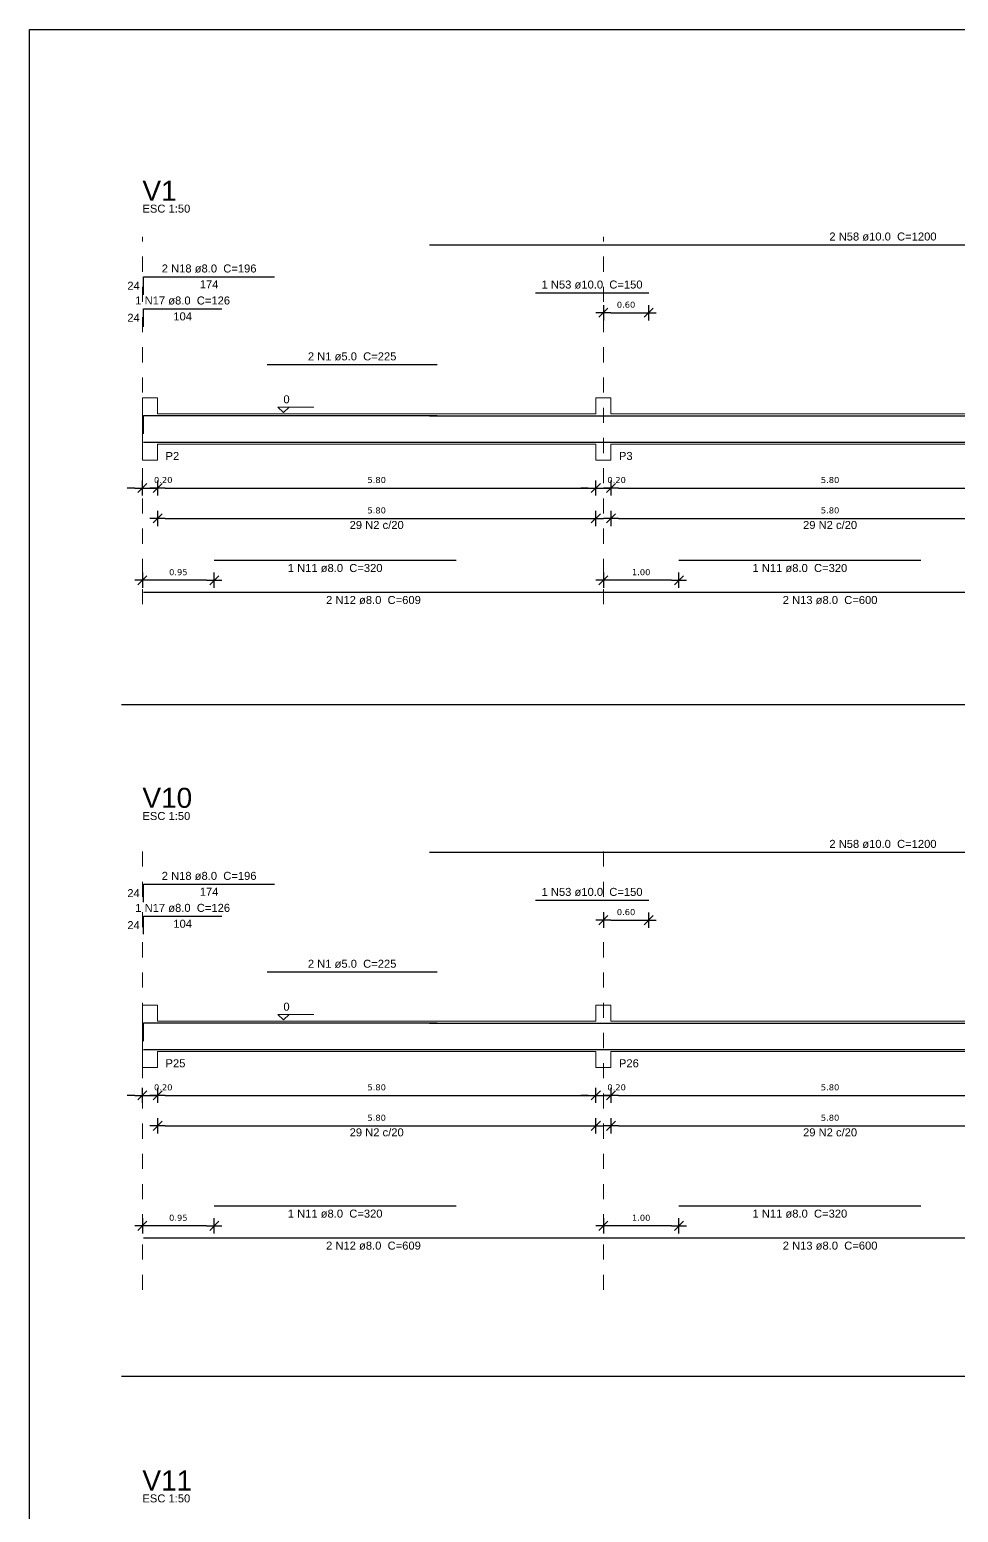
# Model space of a CAD drawing. Extents: x 25 to 1028, y -81 to 176.
# Drawn here: x 784.81 to 790.95, y 89.22 to 99.03 of the extents above; entities that cross this region are included whole.
import ezdxf

# ---------------------------------------------------------------- set-up
doc = ezdxf.new("R2010")
doc.units = 0
doc.header["$LTSCALE"] = 0.3
doc.header["$PDSIZE"] = 0.1
doc.linetypes.add('DOT2', pattern=[3.175, 0, -3.175])
doc.layers.get('0').update_dxf_attribs({"linetype": 'CONTINUOUS'})
doc.layers.get('Defpoints').update_dxf_attribs({"linetype": 'CONTINUOUS'})
doc.layers.add('ARQ-CTA-1_025', color=1, linetype='CONTINUOUS')
for name, color, linetype, lineweight in [('DT-Barras na forma', 2, 'CONTINUOUS', 30), ('DT-Barras rebatidas', 2, 'CONTINUOUS', 30), ('DT-Forma', 5, 'CONTINUOUS', 5), ('DT-Pontilhado', 9, 'DOT2', 5), ('DT-Textos', 7, 'CONTINUOUS', 5), ('DT-Título', 3, 'CONTINUOUS', 20)]:
    doc.layers.add(name, color=color, linetype=linetype, lineweight=lineweight)
doc.layers.add('VPort', color=45, linetype='CONTINUOUS', plot=False)
doc.styles.add('Arial', font='arial.ttf')
doc.styles.add('FNDE Texto Cota 0025', font='verdana.ttf', dxfattribs={"height": 0.04})
doc.dimstyles.new('Copy of FNDE 1-0025', dxfattribs={"dimscale": 5, "dimtxt": 0.04, "dimasz": 0.01, "dimexe": 0.15, "dimexo": 0.15, "dimgap": 0.005, "dimtad": 1, "dimlfac": 2, "dimzin": 1, "dimdsep": 46, "dimtxsty": 'FNDE Texto Cota 0025', "dimblk": 'tic', "dimcen": 0.015, "dimdle": 0.15, "dimse1": 1, "dimse2": 1, "dimclrd": 251, "dimclre": 251, "dimclrt": 256, "dimaunit": 1, "dimadec": 3, "dimazin": 0, "dimtfac": 1, "dimtix": 1, "dimtmove": 2, "dimatfit": 3, "dimfxl": 0.15, "dimtvp": 1, "dimtolj": 1, "dimtzin": 0, "dimarcsym": 0})

# ---------------------------------------------------------------- blocks, each defined once
blk = doc.blocks.new('tic')
at = {"color": 251}
for p, q in [((-1, 0), (1, 0)), ((0, -1), (0, 1))]:
    blk.add_line(p, q, dxfattribs=at)
blk.add_line((-0.6, -0.6), (0.6, 0.6))
blk = doc.blocks.new('*D297')
at = {"layer": 'ARQ-CTA-1_025', "color": 251, "lineweight": -2}
for p, q in [((785.5059, 95.9992), (785.4559, 95.9992)), ((785.5559, 95.9992), (785.6559, 95.9992)), ((785.7059, 95.9992), (785.7559, 95.9992))]:
    blk.add_line(p, q, dxfattribs=at)
at = {"layer": 'Defpoints', "color": 0}
for p in [(785.5559, 96.1316), (785.6559, 96.1316), (785.6559, 95.9992)]:
    blk.add_point(p, dxfattribs=at)
at = {"layer": 'ARQ-CTA-1_025', "color": 251, "lineweight": -2, "xscale": 0.05, "yscale": 0.05, "zscale": 0.05}
blk.add_blockref('tic', (785.5559, 95.9992), dxfattribs=at)
at = {"layer": 'ARQ-CTA-1_025', "color": 251, "lineweight": -2, "xscale": 0.05, "yscale": 0.05, "zscale": 0.05, "rotation": 180}
blk.add_blockref('tic', (785.6559, 95.9992), dxfattribs=at)
at = {"layer": 'ARQ-CTA-1_025', "insert": (785.6936, 96.0522), "char_height": 0.04, "attachment_point": 5, "style": 'FNDE Texto Cota 0025'}
blk.add_mtext('\\A1;0.20', dxfattribs=at)
blk = doc.blocks.new('*D298')
at = {"layer": 'ARQ-CTA-1_025', "color": 251, "lineweight": -2}
blk.add_line((785.7059, 95.9992), (788.5059, 95.9992), dxfattribs=at)
at = {"layer": 'Defpoints', "color": 0}
for p in [(785.6559, 96.1316), (788.5559, 96.1316), (788.5559, 95.9992)]:
    blk.add_point(p, dxfattribs=at)
at = {"layer": 'ARQ-CTA-1_025', "color": 251, "lineweight": -2, "xscale": 0.05, "yscale": 0.05, "zscale": 0.05, "rotation": 180}
blk.add_blockref('tic', (785.6559, 95.9992), dxfattribs=at)
at = {"layer": 'ARQ-CTA-1_025', "color": 251, "lineweight": -2, "xscale": 0.05, "yscale": 0.05, "zscale": 0.05}
blk.add_blockref('tic', (788.5559, 95.9992), dxfattribs=at)
at = {"layer": 'ARQ-CTA-1_025', "insert": (787.1059, 96.0522), "char_height": 0.04, "attachment_point": 5, "style": 'FNDE Texto Cota 0025'}
blk.add_mtext('\\A1;5.80', dxfattribs=at)
blk = doc.blocks.new('*D299')
at = {"layer": 'ARQ-CTA-1_025', "color": 251, "lineweight": -2}
for p, q in [((788.5059, 95.9992), (788.4559, 95.9992)), ((788.5559, 95.9992), (788.6559, 95.9992)), ((788.7059, 95.9992), (788.7559, 95.9992))]:
    blk.add_line(p, q, dxfattribs=at)
at = {"layer": 'Defpoints', "color": 0}
for p in [(788.5559, 96.1316), (788.6559, 96.1316), (788.6559, 95.9992)]:
    blk.add_point(p, dxfattribs=at)
at = {"layer": 'ARQ-CTA-1_025', "color": 251, "lineweight": -2, "xscale": 0.05, "yscale": 0.05, "zscale": 0.05}
blk.add_blockref('tic', (788.5559, 95.9992), dxfattribs=at)
at = {"layer": 'ARQ-CTA-1_025', "color": 251, "lineweight": -2, "xscale": 0.05, "yscale": 0.05, "zscale": 0.05, "rotation": 180}
blk.add_blockref('tic', (788.6559, 95.9992), dxfattribs=at)
at = {"layer": 'ARQ-CTA-1_025', "insert": (788.6936, 96.0522), "char_height": 0.04, "attachment_point": 5, "style": 'FNDE Texto Cota 0025'}
blk.add_mtext('\\A1;0.20', dxfattribs=at)
blk = doc.blocks.new('*D300')
at = {"layer": 'ARQ-CTA-1_025', "color": 251, "lineweight": -2}
blk.add_line((788.7059, 95.9992), (791.5059, 95.9992), dxfattribs=at)
at = {"layer": 'Defpoints', "color": 0}
for p in [(788.6559, 96.1316), (791.5559, 96.1316), (791.5559, 95.9992)]:
    blk.add_point(p, dxfattribs=at)
at = {"layer": 'ARQ-CTA-1_025', "color": 251, "lineweight": -2, "xscale": 0.05, "yscale": 0.05, "zscale": 0.05, "rotation": 180}
blk.add_blockref('tic', (788.6559, 95.9992), dxfattribs=at)
at = {"layer": 'ARQ-CTA-1_025', "color": 251, "lineweight": -2, "xscale": 0.05, "yscale": 0.05, "zscale": 0.05}
blk.add_blockref('tic', (791.5559, 95.9992), dxfattribs=at)
at = {"layer": 'ARQ-CTA-1_025', "insert": (790.1059, 96.0522), "char_height": 0.04, "attachment_point": 5, "style": 'FNDE Texto Cota 0025'}
blk.add_mtext('\\A1;5.80', dxfattribs=at)
blk = doc.blocks.new('*D308')
at = {"layer": 'ARQ-CTA-1_025', "color": 251, "lineweight": -2}
blk.add_line((785.9809, 95.3894), (785.6059, 95.3894), dxfattribs=at)
at = {"layer": 'Defpoints', "color": 0}
for p in [(785.5559, 95.5217), (786.0309, 95.5217), (785.5559, 95.3894)]:
    blk.add_point(p, dxfattribs=at)
at = {"layer": 'ARQ-CTA-1_025', "color": 251, "lineweight": -2, "xscale": 0.05, "yscale": 0.05, "zscale": 0.05, "rotation": 180}
blk.add_blockref('tic', (785.5559, 95.3894), dxfattribs=at)
at = {"layer": 'ARQ-CTA-1_025', "color": 251, "lineweight": -2, "xscale": 0.05, "yscale": 0.05, "zscale": 0.05}
blk.add_blockref('tic', (786.0309, 95.3894), dxfattribs=at)
at = {"layer": 'ARQ-CTA-1_025', "insert": (785.7934, 95.4423), "char_height": 0.04, "attachment_point": 5, "style": 'FNDE Texto Cota 0025'}
blk.add_mtext('\\A1;0.95', dxfattribs=at)
blk = doc.blocks.new('*D309')
at = {"layer": 'ARQ-CTA-1_025', "color": 251, "lineweight": -2}
blk.add_line((789.0559, 95.3894), (788.6559, 95.3894), dxfattribs=at)
at = {"layer": 'Defpoints', "color": 0}
for p in [(788.6059, 95.5217), (789.1059, 95.5217), (788.6059, 95.3894)]:
    blk.add_point(p, dxfattribs=at)
at = {"layer": 'ARQ-CTA-1_025', "color": 251, "lineweight": -2, "xscale": 0.05, "yscale": 0.05, "zscale": 0.05, "rotation": 180}
blk.add_blockref('tic', (788.6059, 95.3894), dxfattribs=at)
at = {"layer": 'ARQ-CTA-1_025', "color": 251, "lineweight": -2, "xscale": 0.05, "yscale": 0.05, "zscale": 0.05}
blk.add_blockref('tic', (789.1059, 95.3894), dxfattribs=at)
at = {"layer": 'ARQ-CTA-1_025', "insert": (788.8559, 95.4423), "char_height": 0.04, "attachment_point": 5, "style": 'FNDE Texto Cota 0025'}
blk.add_mtext('\\A1;1.00', dxfattribs=at)
blk = doc.blocks.new('*D312')
at = {"layer": 'ARQ-CTA-1_025', "color": 251, "lineweight": -2}
blk.add_line((788.6559, 97.1589), (788.8559, 97.1589), dxfattribs=at)
at = {"layer": 'Defpoints', "color": 0}
for p in [(788.6059, 97.2913), (788.9059, 97.2913), (788.9059, 97.1589)]:
    blk.add_point(p, dxfattribs=at)
at = {"layer": 'ARQ-CTA-1_025', "color": 251, "lineweight": -2, "xscale": 0.05, "yscale": 0.05, "zscale": 0.05, "rotation": 180}
blk.add_blockref('tic', (788.6059, 97.1589), dxfattribs=at)
at = {"layer": 'ARQ-CTA-1_025', "color": 251, "lineweight": -2, "xscale": 0.05, "yscale": 0.05, "zscale": 0.05}
blk.add_blockref('tic', (788.9059, 97.1589), dxfattribs=at)
at = {"layer": 'ARQ-CTA-1_025', "insert": (788.7559, 97.2119), "char_height": 0.04, "attachment_point": 5, "style": 'FNDE Texto Cota 0025'}
blk.add_mtext('\\A1;0.60', dxfattribs=at)
blk = doc.blocks.new('*D320')
at = {"layer": 'ARQ-CTA-1_025', "color": 251, "lineweight": -2}
blk.add_line((785.7059, 95.798), (788.5059, 95.798), dxfattribs=at)
at = {"layer": 'Defpoints', "color": 0}
for p in [(785.6559, 95.9304), (788.5559, 95.9304), (788.5559, 95.798)]:
    blk.add_point(p, dxfattribs=at)
at = {"layer": 'ARQ-CTA-1_025', "color": 251, "lineweight": -2, "xscale": 0.05, "yscale": 0.05, "zscale": 0.05, "rotation": 180}
blk.add_blockref('tic', (785.6559, 95.798), dxfattribs=at)
at = {"layer": 'ARQ-CTA-1_025', "color": 251, "lineweight": -2, "xscale": 0.05, "yscale": 0.05, "zscale": 0.05}
blk.add_blockref('tic', (788.5559, 95.798), dxfattribs=at)
at = {"layer": 'ARQ-CTA-1_025', "insert": (787.1059, 95.851), "char_height": 0.04, "attachment_point": 5, "style": 'FNDE Texto Cota 0025'}
blk.add_mtext('\\A1;5.80', dxfattribs=at)
blk = doc.blocks.new('*D321')
at = {"layer": 'ARQ-CTA-1_025', "color": 251, "lineweight": -2}
blk.add_line((788.7059, 95.798), (791.5059, 95.798), dxfattribs=at)
at = {"layer": 'Defpoints', "color": 0}
for p in [(788.6559, 95.9304), (791.5559, 95.9304), (791.5559, 95.798)]:
    blk.add_point(p, dxfattribs=at)
at = {"layer": 'ARQ-CTA-1_025', "color": 251, "lineweight": -2, "xscale": 0.05, "yscale": 0.05, "zscale": 0.05, "rotation": 180}
blk.add_blockref('tic', (788.6559, 95.798), dxfattribs=at)
at = {"layer": 'ARQ-CTA-1_025', "color": 251, "lineweight": -2, "xscale": 0.05, "yscale": 0.05, "zscale": 0.05}
blk.add_blockref('tic', (791.5559, 95.798), dxfattribs=at)
at = {"layer": 'ARQ-CTA-1_025', "insert": (790.1059, 95.851), "char_height": 0.04, "attachment_point": 5, "style": 'FNDE Texto Cota 0025'}
blk.add_mtext('\\A1;5.80', dxfattribs=at)
blk = doc.blocks.new('*D398')
at = {"layer": 'ARQ-CTA-1_025', "color": 251, "lineweight": -2}
for p, q in [((785.5059, 91.9805), (785.4559, 91.9805)), ((785.5559, 91.9805), (785.6559, 91.9805)), ((785.7059, 91.9805), (785.7559, 91.9805))]:
    blk.add_line(p, q, dxfattribs=at)
at = {"layer": 'Defpoints', "color": 0}
for p in [(785.5559, 92.1129), (785.6559, 92.1129), (785.6559, 91.9805)]:
    blk.add_point(p, dxfattribs=at)
at = {"layer": 'ARQ-CTA-1_025', "color": 251, "lineweight": -2, "xscale": 0.05, "yscale": 0.05, "zscale": 0.05}
blk.add_blockref('tic', (785.5559, 91.9805), dxfattribs=at)
at = {"layer": 'ARQ-CTA-1_025', "color": 251, "lineweight": -2, "xscale": 0.05, "yscale": 0.05, "zscale": 0.05, "rotation": 180}
blk.add_blockref('tic', (785.6559, 91.9805), dxfattribs=at)
at = {"layer": 'ARQ-CTA-1_025', "insert": (785.6936, 92.0335), "char_height": 0.04, "attachment_point": 5, "style": 'FNDE Texto Cota 0025'}
blk.add_mtext('\\A1;0.20', dxfattribs=at)
blk = doc.blocks.new('*D399')
at = {"layer": 'ARQ-CTA-1_025', "color": 251, "lineweight": -2}
blk.add_line((785.7059, 91.9805), (788.5059, 91.9805), dxfattribs=at)
at = {"layer": 'Defpoints', "color": 0}
for p in [(785.6559, 92.1129), (788.5559, 92.1129), (788.5559, 91.9805)]:
    blk.add_point(p, dxfattribs=at)
at = {"layer": 'ARQ-CTA-1_025', "color": 251, "lineweight": -2, "xscale": 0.05, "yscale": 0.05, "zscale": 0.05, "rotation": 180}
blk.add_blockref('tic', (785.6559, 91.9805), dxfattribs=at)
at = {"layer": 'ARQ-CTA-1_025', "color": 251, "lineweight": -2, "xscale": 0.05, "yscale": 0.05, "zscale": 0.05}
blk.add_blockref('tic', (788.5559, 91.9805), dxfattribs=at)
at = {"layer": 'ARQ-CTA-1_025', "insert": (787.1059, 92.0335), "char_height": 0.04, "attachment_point": 5, "style": 'FNDE Texto Cota 0025'}
blk.add_mtext('\\A1;5.80', dxfattribs=at)
blk = doc.blocks.new('*D400')
at = {"layer": 'ARQ-CTA-1_025', "color": 251, "lineweight": -2}
for p, q in [((788.5059, 91.9805), (788.4559, 91.9805)), ((788.5559, 91.9805), (788.6559, 91.9805)), ((788.7059, 91.9805), (788.7559, 91.9805))]:
    blk.add_line(p, q, dxfattribs=at)
at = {"layer": 'Defpoints', "color": 0}
for p in [(788.5559, 92.1129), (788.6559, 92.1129), (788.6559, 91.9805)]:
    blk.add_point(p, dxfattribs=at)
at = {"layer": 'ARQ-CTA-1_025', "color": 251, "lineweight": -2, "xscale": 0.05, "yscale": 0.05, "zscale": 0.05}
blk.add_blockref('tic', (788.5559, 91.9805), dxfattribs=at)
at = {"layer": 'ARQ-CTA-1_025', "color": 251, "lineweight": -2, "xscale": 0.05, "yscale": 0.05, "zscale": 0.05, "rotation": 180}
blk.add_blockref('tic', (788.6559, 91.9805), dxfattribs=at)
at = {"layer": 'ARQ-CTA-1_025', "insert": (788.6936, 92.0335), "char_height": 0.04, "attachment_point": 5, "style": 'FNDE Texto Cota 0025'}
blk.add_mtext('\\A1;0.20', dxfattribs=at)
blk = doc.blocks.new('*D401')
at = {"layer": 'ARQ-CTA-1_025', "color": 251, "lineweight": -2}
blk.add_line((788.7059, 91.9805), (791.5059, 91.9805), dxfattribs=at)
at = {"layer": 'Defpoints', "color": 0}
for p in [(788.6559, 92.1129), (791.5559, 92.1129), (791.5559, 91.9805)]:
    blk.add_point(p, dxfattribs=at)
at = {"layer": 'ARQ-CTA-1_025', "color": 251, "lineweight": -2, "xscale": 0.05, "yscale": 0.05, "zscale": 0.05, "rotation": 180}
blk.add_blockref('tic', (788.6559, 91.9805), dxfattribs=at)
at = {"layer": 'ARQ-CTA-1_025', "color": 251, "lineweight": -2, "xscale": 0.05, "yscale": 0.05, "zscale": 0.05}
blk.add_blockref('tic', (791.5559, 91.9805), dxfattribs=at)
at = {"layer": 'ARQ-CTA-1_025', "insert": (790.1059, 92.0335), "char_height": 0.04, "attachment_point": 5, "style": 'FNDE Texto Cota 0025'}
blk.add_mtext('\\A1;5.80', dxfattribs=at)
blk = doc.blocks.new('*D409')
at = {"layer": 'ARQ-CTA-1_025', "color": 251, "lineweight": -2}
blk.add_line((785.9809, 91.1177), (785.6059, 91.1177), dxfattribs=at)
at = {"layer": 'Defpoints', "color": 0}
for p in [(785.5559, 91.2501), (786.0309, 91.2501), (785.5559, 91.1177)]:
    blk.add_point(p, dxfattribs=at)
at = {"layer": 'ARQ-CTA-1_025', "color": 251, "lineweight": -2, "xscale": 0.05, "yscale": 0.05, "zscale": 0.05, "rotation": 180}
blk.add_blockref('tic', (785.5559, 91.1177), dxfattribs=at)
at = {"layer": 'ARQ-CTA-1_025', "color": 251, "lineweight": -2, "xscale": 0.05, "yscale": 0.05, "zscale": 0.05}
blk.add_blockref('tic', (786.0309, 91.1177), dxfattribs=at)
at = {"layer": 'ARQ-CTA-1_025', "insert": (785.7934, 91.1707), "char_height": 0.04, "attachment_point": 5, "style": 'FNDE Texto Cota 0025'}
blk.add_mtext('\\A1;0.95', dxfattribs=at)
blk = doc.blocks.new('*D410')
at = {"layer": 'ARQ-CTA-1_025', "color": 251, "lineweight": -2}
blk.add_line((789.0559, 91.1177), (788.6559, 91.1177), dxfattribs=at)
at = {"layer": 'Defpoints', "color": 0}
for p in [(788.6059, 91.2501), (789.1059, 91.2501), (788.6059, 91.1177)]:
    blk.add_point(p, dxfattribs=at)
at = {"layer": 'ARQ-CTA-1_025', "color": 251, "lineweight": -2, "xscale": 0.05, "yscale": 0.05, "zscale": 0.05, "rotation": 180}
blk.add_blockref('tic', (788.6059, 91.1177), dxfattribs=at)
at = {"layer": 'ARQ-CTA-1_025', "color": 251, "lineweight": -2, "xscale": 0.05, "yscale": 0.05, "zscale": 0.05}
blk.add_blockref('tic', (789.1059, 91.1177), dxfattribs=at)
at = {"layer": 'ARQ-CTA-1_025', "insert": (788.8559, 91.1707), "char_height": 0.04, "attachment_point": 5, "style": 'FNDE Texto Cota 0025'}
blk.add_mtext('\\A1;1.00', dxfattribs=at)
blk = doc.blocks.new('*D414')
at = {"layer": 'ARQ-CTA-1_025', "color": 251, "lineweight": -2}
blk.add_line((788.6559, 93.1402), (788.8559, 93.1402), dxfattribs=at)
at = {"layer": 'Defpoints', "color": 0}
for p in [(788.6059, 93.2726), (788.9059, 93.2726), (788.9059, 93.1402)]:
    blk.add_point(p, dxfattribs=at)
at = {"layer": 'ARQ-CTA-1_025', "color": 251, "lineweight": -2, "xscale": 0.05, "yscale": 0.05, "zscale": 0.05, "rotation": 180}
blk.add_blockref('tic', (788.6059, 93.1402), dxfattribs=at)
at = {"layer": 'ARQ-CTA-1_025', "color": 251, "lineweight": -2, "xscale": 0.05, "yscale": 0.05, "zscale": 0.05}
blk.add_blockref('tic', (788.9059, 93.1402), dxfattribs=at)
at = {"layer": 'ARQ-CTA-1_025', "insert": (788.7559, 93.1932), "char_height": 0.04, "attachment_point": 5, "style": 'FNDE Texto Cota 0025'}
blk.add_mtext('\\A1;0.60', dxfattribs=at)
blk = doc.blocks.new('*D422')
at = {"layer": 'ARQ-CTA-1_025', "color": 251, "lineweight": -2}
blk.add_line((785.7059, 91.7793), (788.5059, 91.7793), dxfattribs=at)
at = {"layer": 'Defpoints', "color": 0}
for p in [(785.6559, 91.9117), (788.5559, 91.9117), (788.5559, 91.7793)]:
    blk.add_point(p, dxfattribs=at)
at = {"layer": 'ARQ-CTA-1_025', "color": 251, "lineweight": -2, "xscale": 0.05, "yscale": 0.05, "zscale": 0.05, "rotation": 180}
blk.add_blockref('tic', (785.6559, 91.7793), dxfattribs=at)
at = {"layer": 'ARQ-CTA-1_025', "color": 251, "lineweight": -2, "xscale": 0.05, "yscale": 0.05, "zscale": 0.05}
blk.add_blockref('tic', (788.5559, 91.7793), dxfattribs=at)
at = {"layer": 'ARQ-CTA-1_025', "insert": (787.1059, 91.8323), "char_height": 0.04, "attachment_point": 5, "style": 'FNDE Texto Cota 0025'}
blk.add_mtext('\\A1;5.80', dxfattribs=at)
blk = doc.blocks.new('*D423')
at = {"layer": 'ARQ-CTA-1_025', "color": 251, "lineweight": -2}
blk.add_line((788.7059, 91.7793), (791.5059, 91.7793), dxfattribs=at)
at = {"layer": 'Defpoints', "color": 0}
for p in [(788.6559, 91.9117), (791.5559, 91.9117), (791.5559, 91.7793)]:
    blk.add_point(p, dxfattribs=at)
at = {"layer": 'ARQ-CTA-1_025', "color": 251, "lineweight": -2, "xscale": 0.05, "yscale": 0.05, "zscale": 0.05, "rotation": 180}
blk.add_blockref('tic', (788.6559, 91.7793), dxfattribs=at)
at = {"layer": 'ARQ-CTA-1_025', "color": 251, "lineweight": -2, "xscale": 0.05, "yscale": 0.05, "zscale": 0.05}
blk.add_blockref('tic', (791.5559, 91.7793), dxfattribs=at)
at = {"layer": 'ARQ-CTA-1_025', "insert": (790.1059, 91.8323), "char_height": 0.04, "attachment_point": 5, "style": 'FNDE Texto Cota 0025'}
blk.add_mtext('\\A1;5.80', dxfattribs=at)

msp = doc.modelspace()

# ---------------------------------------------------------------- linework, layer by layer
at = {"layer": 'DT-Barras na forma'}
for points in [[(785.56336199, 96.35855534), (785.56336199, 96.47845784), (786.08086199, 96.47845784)], [(785.56336199, 96.35855534), (785.56336199, 96.47845784), (786.43086199, 96.47845784)], [(786.38086199, 96.47920784), (787.50586199, 96.47920784)], [(787.45586199, 96.47795784), (793.45586199, 96.47795784)], [(788.15586199, 96.47795784), (788.90586199, 96.47795784)], [(785.56336199, 96.30245784), (788.60586199, 96.30245784)], [(786.03086199, 96.30245784), (787.63086199, 96.30245784)], [(788.60586199, 96.30245784), (791.60586199, 96.30245784)], [(789.10586199, 96.30245784), (790.70586199, 96.30245784)], [(785.56336199, 92.33986939), (785.56336199, 92.45977189), (786.08086199, 92.45977189)], [(785.56336199, 92.33986939), (785.56336199, 92.45977189), (786.43086199, 92.45977189)], [(786.38086199, 92.46052189), (787.50586199, 92.46052189)], [(787.45586199, 92.45927189), (793.45586199, 92.45927189)], [(788.15586199, 92.45927189), (788.90586199, 92.45927189)], [(785.56336199, 92.28377189), (788.60586199, 92.28377189)], [(786.03086199, 92.28377189), (787.63086199, 92.28377189)], [(788.60586199, 92.28377189), (791.60586199, 92.28377189)], [(789.10586199, 92.28377189), (790.70586199, 92.28377189)]]:
    msp.add_lwpolyline(points, dxfattribs=at)
at = {"layer": 'DT-Barras rebatidas'}
for p, q in [((787.45586199, 97.60900784), (793.45586199, 97.60900784)), ((785.56336199, 97.27780534), (785.56336203, 97.39770792)), ((785.56336203, 97.39770792), (786.43086203, 97.39770792)), ((788.15586199, 97.29130784), (788.90586199, 97.29130784)), ((785.56336199, 97.06600534), (785.56336203, 97.18590792)), ((785.56336203, 97.18590792), (786.08086203, 97.18590792)), ((786.38086199, 96.81600784), (787.50586199, 96.81600784)), ((786.03086199, 95.52174784), (787.63086199, 95.52174784)), ((789.10586199, 95.52174784), (790.70586199, 95.52174784)), ((785.56336199, 95.30994784), (788.60586199, 95.30994784)), ((788.60586199, 95.30994784), (791.60586199, 95.30994784)), ((787.45586199, 93.59032189), (793.45586199, 93.59032189)), ((785.56336199, 93.25911939), (785.56336203, 93.37902197)), ((785.56336203, 93.37902197), (786.43086203, 93.37902197)), ((788.15586199, 93.27262189), (788.90586199, 93.27262189)), ((785.56336199, 93.04731939), (785.56336203, 93.16722197)), ((785.56336203, 93.16722197), (786.08086203, 93.16722197)), ((786.38086199, 92.79732189), (787.50586199, 92.79732189)), ((786.03086199, 91.25011189), (787.63086199, 91.25011189)), ((789.10586199, 91.25011189), (790.70586199, 91.25011189)), ((785.56336199, 91.03831189), (788.60586199, 91.03831189)), ((788.60586199, 91.03831189), (791.60586199, 91.03831189))]:
    msp.add_line(p, q, dxfattribs=at)
at = {"layer": 'DT-Forma'}
for p, q in [((785.55586199, 96.49045784), (785.55586199, 96.59635784)), ((785.55586199, 96.59635784), (785.65586199, 96.59635784)), ((785.65586199, 96.59635784), (785.65586199, 96.49045784)), ((788.55586199, 96.49045784), (788.55586199, 96.59635784)), ((788.55586199, 96.59635784), (788.65586199, 96.59635784)), ((788.65586199, 96.59635784), (788.65586199, 96.49045784)), ((785.65586199, 96.49045784), (788.55586199, 96.49045784)), ((788.65586199, 96.49045784), (791.55586199, 96.49045784)), ((785.55586199, 96.29045784), (785.55586199, 96.18455784)), ((785.65586199, 96.18455784), (785.65586199, 96.29045784)), ((785.65586199, 96.29045784), (788.55586199, 96.29045784)), ((788.55586199, 96.29045784), (788.55586199, 96.18455784)), ((788.65586199, 96.18455784), (788.65586199, 96.29045784)), ((788.65586199, 96.29045784), (791.55586199, 96.29045784)), ((785.55586199, 96.18455784), (785.65586199, 96.18455784)), ((788.55586199, 96.18455784), (788.65586199, 96.18455784)), ((785.55586199, 92.47177189), (785.55586199, 92.57767189)), ((785.55586199, 92.57767189), (785.65586199, 92.57767189)), ((785.65586199, 92.57767189), (785.65586199, 92.47177189)), ((788.55586199, 92.47177189), (788.55586199, 92.57767189)), ((788.55586199, 92.57767189), (788.65586199, 92.57767189)), ((788.65586199, 92.57767189), (788.65586199, 92.47177189)), ((785.65586199, 92.47177189), (788.55586199, 92.47177189)), ((788.65586199, 92.47177189), (791.55586199, 92.47177189)), ((785.55586199, 92.27177189), (785.55586199, 92.16587189)), ((785.65586199, 92.16587189), (785.65586199, 92.27177189)), ((785.65586199, 92.27177189), (788.55586199, 92.27177189)), ((788.55586199, 92.27177189), (788.55586199, 92.16587189)), ((788.65586199, 92.16587189), (788.65586199, 92.27177189)), ((788.65586199, 92.27177189), (791.55586199, 92.27177189)), ((785.55586199, 92.16587189), (785.65586199, 92.16587189)), ((788.55586199, 92.16587189), (788.65586199, 92.16587189))]:
    msp.add_line(p, q, dxfattribs=at)
at = {"layer": 'DT-Forma', "linetype": 'Continuous'}
for p, q in [((785.55586199, 96.29045784), (785.55586199, 96.49045784)), ((785.55586199, 92.27177189), (785.55586199, 92.47177189))]:
    msp.add_line(p, q, dxfattribs=at)
at = {"layer": 'DT-Pontilhado', "ltscale": 0.05}
for p, q in [((785.55586199, 95.23052284), (785.55586199, 97.66195784)), ((788.60586199, 95.23052284), (788.60586199, 97.66195784)), ((785.55586199, 90.69413689), (785.55586199, 93.64327189)), ((788.60586199, 90.69413689), (788.60586199, 93.64327189))]:
    msp.add_line(p, q, dxfattribs=at)
at = {"layer": 'DT-Textos'}
for points in [[(786.52586199, 96.53546534), (786.48879699, 96.49840034), (786.45173199, 96.53546534), (786.69000699, 96.53546534)], [(786.52586199, 92.51677939), (786.48879699, 92.47971439), (786.45173199, 92.51677939), (786.69000699, 92.51677939)]]:
    msp.add_lwpolyline(points, dxfattribs=at)
at = {"layer": 'VPort'}
for p, q in [((785.41814783, 94.56778561), (808.39403068, 94.56778561)), ((785.41814783, 90.12379574), (808.39403068, 90.12379574))]:
    msp.add_line(p, q, dxfattribs=at)
msp.add_lwpolyline([(784.80967722, 99.0321916), (808.9966287, 99.0321916), (808.9966287, 78.8330864), (784.80967722, 78.8330864)], close=True, dxfattribs=at)

# ---------------------------------------------------------------- texts
at = {"layer": 'DT-Barras rebatidas', "color": 7, "char_height": 0.05295, "line_spacing_factor": 0.9, "style": 'Arial'}
for s, insert, width, attachment_point in [('2 N58 ø10.0  C=1200', (790.45573699, 97.63558134), 1.20726, 8), ('2 N18 ø8.0  C=196', (785.99723699, 97.42408134), 1.08018, 8), ('24', (785.53836877, 97.31128163), 0.22708, 9), ('174', (785.99711203, 97.37338442), 0.29062, 2), ('1 N53 ø10.0  C=150', (788.53098699, 97.31783134), 1.14372, 8), ('1 N17 ø8.0  C=126', (785.82223699, 97.21233134), 1.08018, 8), ('24', (785.5383687, 97.09948163), 0.22708, 9), ('104', (785.82211203, 97.16158442), 0.29062, 2), ('2 N1 ø5.0  C=225', (786.94348699, 96.84258134), 1.01664, 8), ('29 N2 c/20', (787.10586199, 95.72759934), 0.6354, 8), ('29 N2 c/20', (790.10586199, 95.72759934), 0.6354, 8), ('1 N11 ø8.0  C=320', (786.83098699, 95.44233134), 1.08018, 8), ('1 N11 ø8.0  C=320', (789.90598699, 95.44233134), 1.08018, 8), ('2 N12 ø8.0  C=609', (787.08448699, 95.23058134), 1.08018, 8), ('2 N13 ø8.0  C=600', (790.10598699, 95.23058134), 1.08018, 8), ('2 N58 ø10.0  C=1200', (790.45573699, 93.61689539), 1.20726, 8), ('2 N18 ø8.0  C=196', (785.99723699, 93.40539539), 1.08018, 8), ('24', (785.53836781, 93.29259568), 0.22708, 9), ('174', (785.99711203, 93.35469847), 0.29062, 2), ('1 N53 ø10.0  C=150', (788.53098699, 93.29914539), 1.14372, 8), ('1 N17 ø8.0  C=126', (785.82223699, 93.19364539), 1.08018, 8), ('24', (785.53836774, 93.08079568), 0.22708, 9), ('104', (785.82211203, 93.14289847), 0.29062, 2), ('2 N1 ø5.0  C=225', (786.94348699, 92.82389539), 1.01664, 8), ('29 N2 c/20', (787.10586199, 91.70891339), 0.6354, 8), ('29 N2 c/20', (790.10586199, 91.70891339), 0.6354, 8), ('1 N11 ø8.0  C=320', (786.83098699, 91.17064539), 1.08018, 8), ('1 N11 ø8.0  C=320', (789.90598699, 91.17064539), 1.08018, 8), ('2 N12 ø8.0  C=609', (787.08448699, 90.95889539), 1.08018, 8), ('2 N13 ø8.0  C=600', (790.10598699, 90.95889539), 1.08018, 8)]:
    msp.add_mtext(s, dxfattribs=dict(at, insert=insert, width=width, attachment_point=attachment_point))
at = {"layer": 'DT-Textos', "char_height": 0.05295, "attachment_point": 7, "line_spacing_factor": 0.798, "style": 'Arial'}
for s, insert, width in [('ESC 1:50', (785.55598699, 97.82083134), 0.50832), ('0', (786.48873699, 96.55933134), 0.06354), ('P3', (788.70873699, 96.18458134), 0.12708), ('P2', (785.70873699, 96.18458134), 0.12708), ('ESC 1:50', (785.55598699, 93.80214539), 0.50832), ('0', (786.48873699, 92.54064539), 0.06354), ('P25', (785.70873699, 92.16589539), 0.19062), ('P26', (788.70873699, 92.16589539), 0.19062), ('ESC 1:50', (785.55575699, 89.28700472), 0.50832)]:
    msp.add_mtext(s, dxfattribs=dict(at, insert=insert, width=width))
at = {"layer": 'DT-Título', "char_height": 0.132375, "attachment_point": 7, "line_spacing_factor": 0.798, "style": 'Arial'}
for s, insert, width in [('V1', (785.55598699, 97.90029159), 0.3177), ('V10', (785.55598699, 93.88160564), 0.47655), ('V11', (785.55575699, 89.36646497), 0.47655)]:
    msp.add_mtext(s, dxfattribs=dict(at, insert=insert, width=width))

# ---------------------------------------------------------------- dimensions: what is measured, and where the dimension line sits
at = {"layer": 'ARQ-CTA-1_025'}
for base, p1, p2, picture, middle in [((788.90586199, 97.15893284), (788.60586199, 97.29130784), (788.90586199, 97.29130784), '*D312', (788.75586199, 97.21188284)), ((785.65586199, 95.99923284), (785.55586199, 96.13160784), (785.65586199, 96.13160784), '*D297', (785.69363049, 96.05218284)), ((788.55586199, 95.99923284), (785.65586199, 96.13160784), (788.55586199, 96.13160784), '*D298', (787.10586199, 96.05218284)), ((788.65586199, 95.99923284), (788.55586199, 96.13160784), (788.65586199, 96.13160784), '*D299', (788.69363049, 96.05218284)), ((791.55586199, 95.99923284), (788.65586199, 96.13160784), (791.55586199, 96.13160784), '*D300', (790.10586199, 96.05218284)), ((788.55586199, 95.79802284), (785.65586199, 95.93039784), (788.55586199, 95.93039784), '*D320', (787.10586199, 95.85097284)), ((791.55586199, 95.79802284), (788.65586199, 95.93039784), (791.55586199, 95.93039784), '*D321', (790.10586199, 95.85097284)), ((788.90586199, 93.14024689), (788.60586199, 93.27262189), (788.90586199, 93.27262189), '*D414', (788.75586199, 93.19319689)), ((785.65586199, 91.98054689), (785.55586199, 92.11292189), (785.65586199, 92.11292189), '*D398', (785.69363049, 92.03349689)), ((788.55586199, 91.98054689), (785.65586199, 92.11292189), (788.55586199, 92.11292189), '*D399', (787.10586199, 92.03349689)), ((788.65586199, 91.98054689), (788.55586199, 92.11292189), (788.65586199, 92.11292189), '*D400', (788.69363049, 92.03349689)), ((791.55586199, 91.98054689), (788.65586199, 92.11292189), (791.55586199, 92.11292189), '*D401', (790.10586199, 92.03349689)), ((788.55586199, 91.77933689), (785.65586199, 91.91171189), (788.55586199, 91.91171189), '*D422', (787.10586199, 91.83228689)), ((791.55586199, 91.77933689), (788.65586199, 91.91171189), (791.55586199, 91.91171189), '*D423', (790.10586199, 91.83228689))]:
    dim = msp.add_linear_dim(base=base, p1=p1, p2=p2, dimstyle='Copy of FNDE 1-0025', dxfattribs=at)
    dim.commit()
    dim.dimension.update_dxf_attribs({"geometry": picture, "text_midpoint": middle, "dimtype": 160})
for base, p1, p2, picture, middle in [((785.55586199, 95.38937284), (786.03086199, 95.52174784), (785.55586199, 95.52174784), '*D308', (785.79336199, 95.44232284)), ((788.60586199, 95.38937284), (789.10586199, 95.52174784), (788.60586199, 95.52174784), '*D309', (788.85586199, 95.44232284)), ((785.55586199, 91.11773689), (786.03086199, 91.25011189), (785.55586199, 91.25011189), '*D409', (785.79336199, 91.17068689)), ((788.60586199, 91.11773689), (789.10586199, 91.25011189), (788.60586199, 91.25011189), '*D410', (788.85586199, 91.17068689))]:
    dim = msp.add_linear_dim(base=base, p1=p1, p2=p2, angle=180, dimstyle='Copy of FNDE 1-0025', dxfattribs=at)
    dim.commit()
    dim.dimension.update_dxf_attribs({"geometry": picture, "text_midpoint": middle, "dimtype": 161})

doc.saveas('drawing.dxf')
